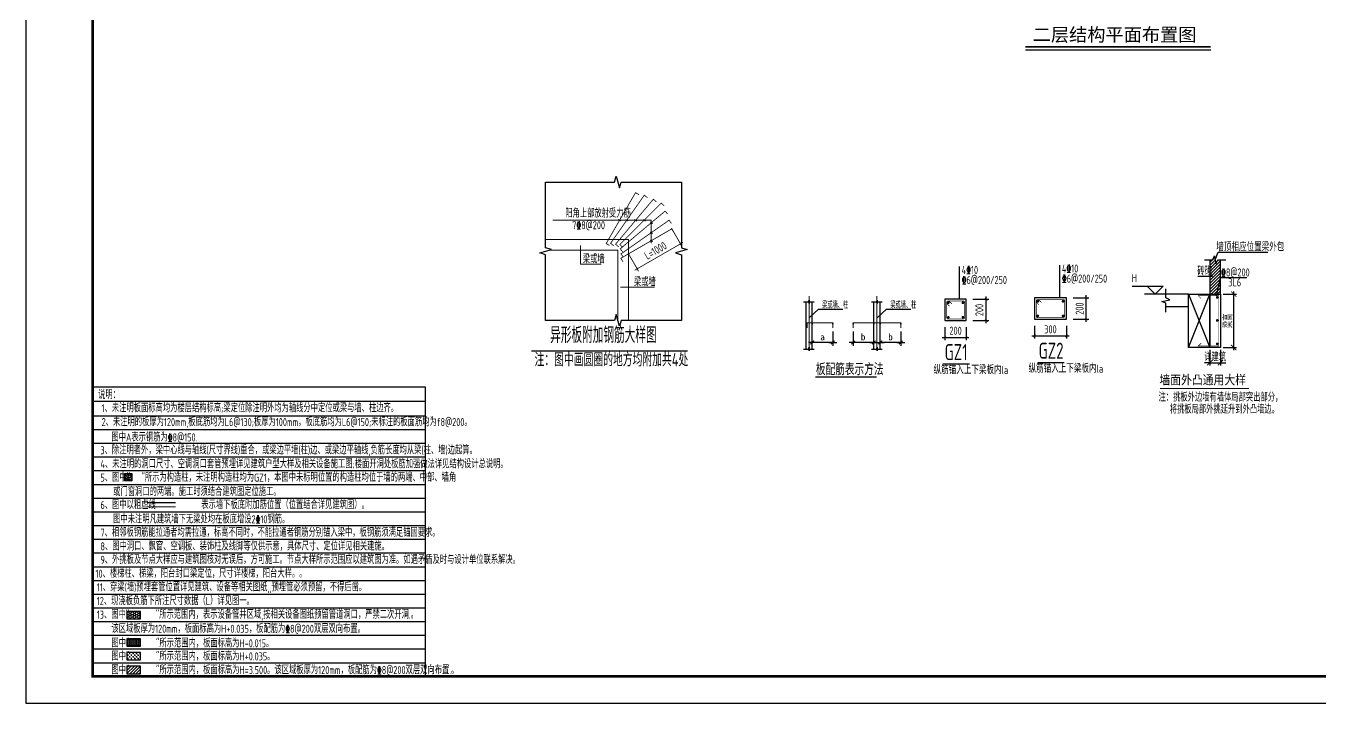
# Model space of a CAD drawing. Extents: x 826826 to 1642106, y -156213 to 399140.
# Drawn here: x 1269219 to 1317736, y 226901 to 252285 of the extents above; entities that cross this region are included whole.
import ezdxf
from ezdxf.enums import TextEntityAlignment as Align

# ---------------------------------------------------------------- set-up
doc = ezdxf.new("R2010")
doc.units = 0
doc.header["$LTSCALE"] = 1000
doc.linetypes.add('DASH', pattern=[0.35, 0.25, -0.1])
doc.linetypes.add('DOTE', pattern=[2.4200000000000004, 2, -0.2, 0.02, -0.2])
doc.layers.get('0').update_dxf_attribs({"linetype": 'CONTINUOUS'})
doc.layers.get('DEFPOINTS').update_dxf_attribs({"linetype": 'CONTINUOUS'})
for name, color, linetype, lineweight in [('+公共字体', 7, 'CONTINUOUS', 20), ('+图名', 243, 'CONTINUOUS', 20), ('+混凝土墙', 3, 'CONTINUOUS', 20), ('DOTE', 251, 'DOTE', 9), ('Z-详图标注', 3, 'CONTINUOUS', 18), ('查找字符', 1, 'CONTINUOUS', 18)]:
    doc.layers.add(name, color=color, linetype=linetype, lineweight=lineweight)
for name, color, linetype in [('-TK', 7, 'CONTINUOUS'), ('DIM', 2, 'CONTINUOUS'), ('FLOOR_UP_REIN', 13, 'CONTINUOUS'), ('GJ', 5, 'CONTINUOUS'), ('LINK', 6, 'CONTINUOUS'), ('OUTLINE', 2, 'CONTINUOUS'), ('REIN', 6, 'CONTINUOUS'), ('S-B板填充', 251, 'CONTINUOUS'), ('S-DETLCW-LINE1-pdx', 7, 'CONTINUOUS'), ('S-DETLCW-TEXT', 7, 'CONTINUOUS'), ('S-DETLS-HATCH', 251, 'CONTINUOUS'), ('S-DETLS-TEXT', 7, 'CONTINUOUS'), ('S-X详图实线', 4, 'CONTINUOUS'), ('S-X详图标注', 3, 'CONTINUOUS'), ('S-X详图钢筋', 6, 'CONTINUOUS'), ('S-大样-砼线', 7, 'CONTINUOUS'), ('S-引出线', 40, 'CONTINUOUS'), ('S-文字', 7, 'CONTINUOUS'), ('S-板正筋', 2, 'CONTINUOUS'), ('S-构造柱', 212, 'CONTINUOUS'), ('S-表格线', 54, 'CONTINUOUS'), ('S-降板填充', 75, 'CONTINUOUS'), ('TEXT', 2, 'CONTINUOUS'), ('THIN', 7, 'CONTINUOUS'), ('大样线', 40, 'CONTINUOUS'), ('悬梁', 4, 'CONTINUOUS'), ('空调洞口标注', 130, 'CONTINUOUS'), ('说明文字', 7, 'CONTINUOUS')]:
    doc.layers.add(name, color=color, linetype=linetype)
doc.styles.add('-宋体', font='', dxfattribs={"width": 0.7, "height": 300, "bigfont": '宋体.TTF'})
doc.styles.add('10', font='', dxfattribs={"width": 0.7, "height": 300})
doc.styles.add('BW_Rein', font='Tssdeng.shx', dxfattribs={"width": 0.7, "bigfont": 'hztxt.shx'})
doc.styles.add('hzst', font='', dxfattribs={"width": 0.7})
doc.styles.add('TSSD_DIMENSION', font='Tssdeng.shx', dxfattribs={"width": 0.7, "bigfont": 'tssdchn.shx'})
doc.styles.add('TSSD_Label', font='Tssdeng.shx', dxfattribs={"width": 0.7, "bigfont": 'hztxt.shx'})
doc.styles.add('TSSD_Norm', font='Tssdeng.shx', dxfattribs={"bigfont": 'tssdchn.shx'})
doc.styles.add('TSSD_REIN', font='tssdeng.shx', dxfattribs={"width": 0.7, "height": 300, "bigfont": 'tssdchn.shx'})
doc.styles.get('-宋体').set_extended_font_data('SimSun')
doc.styles.get('10').set_extended_font_data('SimSun')
doc.styles.get('hzst').set_extended_font_data('SimSun')
doc.dimstyles.new('25-100', dxfattribs={"dimscale": 100, "dimtxt": 3, "dimasz": 2, "dimexe": 1, "dimexo": 1, "dimgap": 0.5, "dimtad": 1, "dimdec": 0, "dimlfac": 0.25, "dimdsep": 46, "dimtxsty": 'TSSD_REIN', "dimblk1": 'ARCHTICK', "dimblk2": 'ARCHTICK', "dimsah": 1, "dimcen": 2.5, "dimdle": 1, "dimclrd": 256, "dimclre": 256, "dimclrt": 7, "dimadec": 0, "dimazin": 0, "dimtfac": 1, "dimtdec": 0, "dimtix": 1, "dimtmove": 2, "dimatfit": 3, "dimldrblk": 'ARCHTICK', "dimfxl": 0, "dimtolj": 1, "dimtzin": 0, "dimlwd": -1, "dimlwe": -1, "dimarcsym": 0})
doc.dimstyles.new('TSSD_100_100$0', dxfattribs={"dimtxt": 300, "dimasz": 80, "dimexe": 100, "dimexo": 250, "dimgap": 100, "dimtad": 1, "dimdec": 0, "dimzin": 0, "dimdsep": 46, "dimtxsty": 'TSSD_DIMENSION', "dimblk": 'ARCHTICK', "dimcen": 0, "dimdle": 100, "dimclrd": 3, "dimclre": 3, "dimclrt": 7, "dimadec": 0, "dimazin": 0, "dimtfac": 1, "dimtdec": 0, "dimtix": 1, "dimtmove": 2, "dimatfit": 3, "dimldrblk": 'ARCHTICK', "dimfxl": 0, "dimtolj": 1, "dimtzin": 0, "dimarcsym": 0})
doc.dimstyles.new('TSSD_25_100', dxfattribs={"dimtxt": 300, "dimasz": 100, "dimexe": 100, "dimexo": 250, "dimgap": 100, "dimtad": 1, "dimdec": 0, "dimlfac": 0.25, "dimzin": 0, "dimdsep": 46, "dimtxsty": 'TSSD_DIMENSION', "dimblk": 'ARCHTICK', "dimcen": 0, "dimdle": 100, "dimclrt": 7, "dimadec": 0, "dimazin": 0, "dimtfac": 1, "dimtdec": 0, "dimtix": 1, "dimtmove": 2, "dimatfit": 3, "dimldrblk": 'ARCHTICK', "dimfxl": 0, "dimtolj": 1, "dimtzin": 0, "dimarcsym": 0})

# ---------------------------------------------------------------- blocks, each defined once
blk = doc.blocks.new('A1')
blk.add_lwpolyline([(0, 59400), (0, 0), (84100, 0), (84100, 59400)], close=True)
at = {"const_width": 100}
blk.add_lwpolyline([(2500, 58400), (2500, 1000), (83100, 1000), (83100, 58400)], close=True, dxfattribs=at)
blk = doc.blocks.new('_DIMX')
blk.add_line((-150, 0), (150, 0))
at = {"const_width": 50}
blk.add_lwpolyline([(-70, -70), (70, 70)], dxfattribs=at)
blk = doc.blocks.new('A$C1DDD5A89')
at = {"color": 6, "const_width": 50}
blk.add_lwpolyline([(439.3106294269674, 25.00026560848346), (2741.437051610555, 25.00026560848346)], dxfattribs=at)
at = {"layer": 'DOTE', "color": 8, "linetype": 'DOTE'}
for p, q in [((201.9435683521442, 3053.947634571639), (201.9435683521442, 887.6714340424514)), ((2750.40539215086, 3053.947634572571), (2750.40539215086, 887.6714340433828))]:
    blk.add_line(p, q, dxfattribs=at)
at = {"layer": 'GJ'}
blk.add_point((1857.78039215086, 2021.718689985049), dxfattribs=at)
at = {"layer": 'REIN', "color": 1, "const_width": 39.99999999999994}
for points in [[(128.7058870303445, 1859.616753166949), (128.7058870303445, 2058.64094112668), (1094.568568352144, 2058.640941127611), (1094.568568352144, 1859.616753166949)], [(1857.78039215086, 1859.616753166949), (1857.78039215086, 2058.640941127611), (3643.03039215086, 2058.640941127611), (3643.03039215086, 1859.616753166949)]]:
    blk.add_lwpolyline(points, dxfattribs=at)
at = {"layer": '大样线'}
for p, q in [((-0.0004539606161415577, 2837.203309983423), (187.5413974779658, 2837.203309982491)), ((81.31856835214421, 2837.203309983423), (81.31856835214421, 1065.554016475973)), ((187.5413974779658, 2837.203309982491), (202.4186649206094, 2909.252150009794)), ((201.9435683521442, 2246.744174466876), (555.6342118899338, 2570.874270345492)), ((202.4186649206094, 2909.252150009794), (202.4186649206094, 2777.734439792519)), ((202.4186649206094, 2777.734439792519), (217.2959102797322, 2837.203309983423)), ((217.2959102797322, 2837.203309983423), (394.8189791697077, 2837.203309983423)), ((555.6342118899338, 2570.874270345492), (1467.276647481602, 2570.874270344561)), ((2548.4613698381, 2837.203309983423), (2736.003221276682, 2837.203309983423)), ((2736.003221276682, 2837.203309983423), (2750.880488719326, 2909.252150010725)), ((2750.880488719326, 2909.252150010725), (2750.880488719326, 2777.734439792519)), ((2750.880488719326, 2777.734439792519), (2765.757734085899, 2837.203309983423)), ((2757.890415921342, 2246.744174466876), (3111.581059459131, 2570.874270345492)), ((2765.757734085899, 2837.203309983423), (2943.280802968424, 2837.203309983423)), ((3111.581059459131, 2570.874270345492), (4023.223495050799, 2570.874270344561)), ((-0.0004539606161415577, 1065.554016475973), (187.5413974779658, 1065.554016476905)), ((187.5413974779658, 1065.554016476905), (202.4186649206094, 1137.602856504207)), ((202.4186649206094, 1137.602856504207), (202.4186649206094, 1006.085146286001)), ((202.4186649206094, 1006.085146286001), (217.2959102797322, 1065.554016476905)), ((217.2959102797322, 1065.554016476905), (394.8189791697077, 1065.554016475973)), ((2548.4613698381, 1065.554016476905), (2736.003221276682, 1065.554016476905)), ((2736.003221276682, 1065.554016476905), (2750.880488719326, 1137.602856504207)), ((2750.880488719326, 1137.602856504207), (2750.880488719326, 1006.085146286001)), ((2750.880488719326, 1006.085146286001), (2765.757734082174, 1065.554016476905)), ((2765.757734082174, 1065.554016476905), (2943.280802968424, 1065.554016475973))]:
    blk.add_line(p, q, dxfattribs=at)
at = {"layer": '大样线', "linetype": 'ByBlock'}
for p, q in [((322.5685683521442, 1065.554016475973), (322.5685683521442, 2837.203309983423)), ((2629.78039215086, 1065.554016475973), (2629.78039215086, 2837.203309983423)), ((2871.03039215086, 1065.554016476905), (2871.03039215086, 2837.203309983423))]:
    blk.add_line(p, q, dxfattribs=at)
at = {"layer": '大样线', "color": 0, "linetype": 'ByBlock'}
for p in [(322.5685683521442, 2021.718689985049), (1094.568568352144, 2021.718689984118), (2629.78039215086, 2021.718689984118), (2871.03039215086, 2021.718689984118), (3643.03039215086, 2021.718689984118), (201.9435683521442, 1319.349130399933)]:
    blk.add_point(p, dxfattribs=at)
at = {"layer": '空调洞口标注'}
for p, q in [((1094.568568352144, 1732.218689984118), (1094.568568352144, 1190.430492757296)), ((1857.78039215086, 1732.218689985049), (1857.78039215086, 1190.430492758227)), ((3643.03039215086, 1732.218689984118), (3643.03039215086, 1190.430492758227)), ((1093.603568348568, 1319.349130400864), (202.9085683482699, 1319.349130399933)), ((2628.815392151009, 1319.349130401795), (1858.745392150711, 1319.349130400864)), ((3642.065392151009, 1319.349130401795), (2871.995392150711, 1319.349130401795))]:
    blk.add_line(p, q, dxfattribs=at)
blk.add_point((1857.78039215086, 1319.349130400864), dxfattribs=at)
at = {"layer": '空调洞口标注', "color": 0, "linetype": 'ByBlock'}
blk.add_point((2871.03039215086, 1319.349130400864), dxfattribs=at)
at = {"layer": '空调洞口标注', "xscale": 0.9649999998509884, "yscale": 0.9649999998509884, "zscale": 0.965, "rotation": 180}
for p in [(322.5685683521442, 1319.349130400864), (1857.78039215086, 1319.349130401795)]:
    blk.add_blockref('_DIMX', p, dxfattribs=at)
at = {"layer": '空调洞口标注', "xscale": 0.9649999998509884, "yscale": 0.9649999998509884, "zscale": 0.965}
for p in [(1094.568568352144, 1319.349130401795), (2629.78039215086, 1319.349130402727), (2871.995392150711, 1319.349130401795), (3643.03039215086, 1319.349130401795)]:
    blk.add_blockref('_DIMX', p, dxfattribs=at)
at = {"layer": '空调洞口标注', "style": '10'}
for s, p in [('a', (708.5685683521442, 1523.344845449028)), ('b', (2231.02206763206, 1523.344845449028)), ('b', (3257.03039215086, 1523.344845449028))]:
    blk.add_text(s, height=250, dxfattribs=at).set_placement(p, align=Align.MIDDLE_CENTER)
at = {"layer": '说明文字'}
for s, height, style, width, p in [('梁或墙、柱', 250, 'TSSD_REIN', 0.6, (693.4121164488606, 2595.923597676156)), ('梁或墙、柱', 250, 'TSSD_REIN', 0.6, (3249.358964021783, 2595.923597676156)), ('板配筋表示方法', 450, 'TSSD_DIMENSION', 0.7, (459.2790272175334, 91.20163224166026))]:
    blk.add_text(s, height=height, dxfattribs=dict(at, style=style, width=width)).set_placement(p)
blk = doc.blocks.new('_ArchTick')
at = {"color": 0, "linetype": 'ByBlock', "const_width": 0.15}
blk.add_lwpolyline([(-0.5, -0.5), (0.5, 0.5)], dxfattribs=at)
blk = doc.blocks.new('*D31')
at = {"layer": 'DEFPOINTS', "color": 0}
for p in [(30393.81604280462, 226071.0896210528), (30793.81604280462, 226071.0896210528), (30793.81604280462, 225491.9348602861)]:
    blk.add_point(p, dxfattribs=at)
at = {"layer": 'S-X详图标注'}
for p, q in [((30393.81604280462, 225971.0896210528), (30393.81604280462, 225391.9348602861)), ((30793.81604280462, 225971.0896210528), (30793.81604280462, 225391.9348602861)), ((30393.81604280462, 225491.9348602861), (30193.81604280462, 225491.9348602861)), ((30393.81604280462, 225491.9348602861), (30793.81604280462, 225491.9348602861)), ((30793.81604280462, 225491.9348602861), (30993.81604280462, 225491.9348602861))]:
    blk.add_line(p, q, dxfattribs=at)
at = {"layer": 'S-X详图标注', "xscale": 200, "yscale": 200, "zscale": 200}
blk.add_blockref('_ArchTick', (30393.81604280462, 225491.9348602861), dxfattribs=at)
at = {"layer": 'S-X详图标注', "xscale": 200, "yscale": 200, "zscale": 200, "rotation": 180}
blk.add_blockref('_ArchTick', (30793.81604280462, 225491.9348602861), dxfattribs=at)
at = {"layer": 'S-X详图标注', "color": 7, "insert": (30593.81604280462, 225691.9348602861), "char_height": 300, "attachment_point": 5, "style": 'TSSD_REIN'}
blk.add_mtext('\\A1;详建筑', dxfattribs=at)
blk = doc.blocks.new('*D32')
at = {"layer": 'DEFPOINTS', "color": 0}
for p in [(30793.81604280462, 228059.9035131165), (31290.52483389573, 228059.9035131165), (30793.81604280462, 226059.9035131165)]:
    blk.add_point(p, dxfattribs=at)
at = {"layer": 'S-X详图标注'}
for p, q in [((30893.81604280462, 228059.9035131165), (31390.52483389573, 228059.9035131165)), ((31290.52483389573, 225959.9035131165), (31290.52483389573, 228159.9035131165)), ((30893.81604280462, 226059.9035131165), (31390.52483389573, 226059.9035131165))]:
    blk.add_line(p, q, dxfattribs=at)
at = {"layer": 'S-X详图标注', "xscale": 200, "yscale": 200, "zscale": 200}
for p, rotation in [((31290.52483389573, 228059.9035131165), 90), ((31290.52483389573, 226059.9035131165), 270)]:
    blk.add_blockref('_ArchTick', p, dxfattribs=dict(at, rotation=rotation))
at = {"layer": 'S-X详图标注', "color": 7, "insert": (31090.5248338957, 227059.9035131165), "char_height": 300, "attachment_point": 5, "rotation": 90, "style": 'TSSD_REIN'}
blk.add_mtext('\\A1;梁高', dxfattribs=at)
blk = doc.blocks.new('*D2656')
at = {"layer": 'DEFPOINTS', "color": 0}
for p in [(1304470.661637839, 242036.7838636043), (1305213.252197728, 242036.7838636043), (1304470.661637839, 241236.7838636043)]:
    blk.add_point(p, dxfattribs=at)
at = {"layer": 'DIM', "color": 0, "lineweight": -2}
for p, q in [((1305213.252197728, 241136.7838636043), (1305213.252197728, 242136.7838636043)), ((1304720.661637839, 242036.7838636043), (1305313.252197728, 242036.7838636043)), ((1304720.661637839, 241236.7838636043), (1305313.252197728, 241236.7838636043))]:
    blk.add_line(p, q, dxfattribs=at)
at = {"layer": 'DIM', "color": 0, "lineweight": -2, "xscale": 100, "yscale": 100, "zscale": 100}
for p, rotation in [((1305213.252197728, 242036.7838636043), 90), ((1305213.252197728, 241236.7838636043), 270)]:
    blk.add_blockref('_ArchTick', p, dxfattribs=dict(at, rotation=rotation))
at = {"layer": 'DIM', "color": 7, "insert": (1304963.252197728, 241636.7838636045), "char_height": 300, "attachment_point": 5, "rotation": 90, "style": 'TSSD_DIMENSION'}
blk.add_mtext('\\A1;200', dxfattribs=at)
blk = doc.blocks.new('*D2657')
at = {"layer": 'DEFPOINTS', "color": 0}
for p in [(1303670.661637839, 241236.7838636043), (1304470.661637839, 241236.7838636043), (1304470.661637839, 240610.0135922262)]:
    blk.add_point(p, dxfattribs=at)
at = {"layer": 'DIM', "color": 0, "lineweight": -2}
for p, q in [((1303670.661637839, 240986.7838636043), (1303670.661637839, 240510.0135922262)), ((1304470.661637839, 240986.7838636043), (1304470.661637839, 240510.0135922262)), ((1303570.661637839, 240610.0135922262), (1304570.661637839, 240610.0135922262))]:
    blk.add_line(p, q, dxfattribs=at)
at = {"layer": 'DIM', "color": 0, "lineweight": -2, "xscale": 100, "yscale": 100, "zscale": 100, "rotation": 180}
blk.add_blockref('_ArchTick', (1303670.661637839, 240610.0135922262), dxfattribs=at)
at = {"layer": 'DIM', "color": 0, "lineweight": -2, "xscale": 100, "yscale": 100, "zscale": 100}
blk.add_blockref('_ArchTick', (1304470.661637839, 240610.0135922262), dxfattribs=at)
at = {"layer": 'DIM', "color": 7, "insert": (1304070.661637839, 240860.0135922262), "char_height": 300, "attachment_point": 5, "style": 'TSSD_DIMENSION'}
blk.add_mtext('\\A1;200', dxfattribs=at)
blk = doc.blocks.new('*D2472')
at = {"layer": 'DEFPOINTS', "color": 0}
for p in [(5060.403949649073, 9463.513471992686), (3443.807096158154, 8530.170843460597), (5522.279960358515, 8663.520754644996)]:
    blk.add_point(p, dxfattribs=at)
at = {"layer": 'DIM', "color": 3, "lineweight": -2}
for p, q in [((5185.403949648873, 9247.007121046461), (5572.279960358435, 8576.918214266505)), ((3568.807096157953, 8313.664492514372), (3955.683106867516, 7643.575585734417)), ((3819.080566489106, 7680.178126112987), (5608.882500737005, 8713.520754644916))]:
    blk.add_line(p, q, dxfattribs=at)
at = {"layer": 'DIM', "color": 3, "lineweight": -2, "xscale": 80, "yscale": 80, "zscale": 80}
for p, rotation in [((5522.279960358515, 8663.520754644996), 29.99999999994698), ((3905.683106867596, 7730.178126112907), 209.999999999947)]:
    blk.add_blockref('_ArchTick', p, dxfattribs=dict(at, rotation=rotation))
at = {"layer": 'DIM', "color": 7, "insert": (4588.981533613257, 8413.355791325177), "char_height": 300, "attachment_point": 5, "rotation": 29.999999999946972, "style": 'TSSD_DIMENSION'}
blk.add_mtext('\\A1;L=1000', dxfattribs=at)
blk = doc.blocks.new('*D2662')
at = {"layer": 'DEFPOINTS', "color": 0}
for p in [(1308227.319785672, 242088.6360177388), (1308969.91034556, 242088.6360177388), (1308227.319785672, 241288.6360177388)]:
    blk.add_point(p, dxfattribs=at)
at = {"layer": 'DIM', "color": 0, "lineweight": -2}
for p, q in [((1308969.91034556, 241188.6360177388), (1308969.91034556, 242188.6360177388)), ((1308477.319785672, 242088.6360177388), (1309069.91034556, 242088.6360177388)), ((1308477.319785672, 241288.6360177388), (1309069.91034556, 241288.6360177388))]:
    blk.add_line(p, q, dxfattribs=at)
at = {"layer": 'DIM', "color": 0, "lineweight": -2, "xscale": 100, "yscale": 100, "zscale": 100}
for p, rotation in [((1308969.91034556, 242088.6360177388), 90), ((1308969.91034556, 241288.6360177388), 270)]:
    blk.add_blockref('_ArchTick', p, dxfattribs=dict(at, rotation=rotation))
at = {"layer": 'DIM', "color": 7, "insert": (1308719.91034556, 241688.636017739), "char_height": 300, "attachment_point": 5, "rotation": 90, "style": 'TSSD_DIMENSION'}
blk.add_mtext('\\A1;200', dxfattribs=at)
blk = doc.blocks.new('*D2663')
at = {"layer": 'DEFPOINTS', "color": 0}
for p in [(1307027.319785672, 241288.6360177388), (1308227.319785672, 241288.6360177388), (1308227.319785672, 240661.8657463607)]:
    blk.add_point(p, dxfattribs=at)
at = {"layer": 'DIM', "color": 0, "lineweight": -2}
for p, q in [((1306927.319785672, 240661.8657463607), (1308327.319785672, 240661.8657463607)), ((1307027.319785672, 241038.6360177388), (1307027.319785672, 240561.8657463607)), ((1308227.319785672, 241038.6360177388), (1308227.319785672, 240561.8657463607))]:
    blk.add_line(p, q, dxfattribs=at)
at = {"layer": 'DIM', "color": 0, "lineweight": -2, "xscale": 100, "yscale": 100, "zscale": 100, "rotation": 180}
blk.add_blockref('_ArchTick', (1307027.319785672, 240661.8657463607), dxfattribs=at)
at = {"layer": 'DIM', "color": 0, "lineweight": -2, "xscale": 100, "yscale": 100, "zscale": 100}
blk.add_blockref('_ArchTick', (1308227.319785672, 240661.8657463607), dxfattribs=at)
at = {"layer": 'DIM', "color": 7, "insert": (1307627.319785672, 240911.8657463607), "char_height": 300, "attachment_point": 5, "style": 'TSSD_DIMENSION'}
blk.add_mtext('\\A1;300', dxfattribs=at)
blk = doc.blocks.new('20210306.16465652')
at = {"layer": 'S-DETLS-HATCH'}
h = blk.add_hatch(dxfattribs=at)
h.set_pattern_fill('ANSI31', color=256, scale=25)
h.set_pattern_definition([(45, (-250051.6623584927, 573697.0168775191), (-56.1266007566822, 56.12660075668221), [])])
h.paths.add_polyline_path([(3315.361417275853, 5761.865794602898), (3215.361417275853, 5761.865794602898), (3145.361417275853, 5611.865794602898), (3085.361417275853, 5911.865794602898), (3015.361417275853, 5761.865794602898), (2915.361417275853, 5761.865794602898), (2915.361417275853, 4472.381683442858), (3315.361417275853, 4472.381683442858)])
at = {"layer": 'S-DETLCW-LINE1-pdx'}
for points in [[(2715.361417275853, 5761.865794602898), (3015.361417275853, 5761.865794602898), (3085.361417275853, 5911.865794602898), (3145.361417275853, 5611.865794602898), (3215.361417275853, 5761.865794602898), (3515.361417275853, 5761.865794602898)], [(1268.185050424188, 3792.381683442858), (1268.185050424188, 4132.381683442858), (1118.185050424188, 4202.381683442858), (1418.185050424188, 4262.381683442858), (1268.185050424188, 4332.381683442858), (1268.185050424188, 4672.381683442858)]]:
    blk.add_lwpolyline(points, dxfattribs=at)
at = {"layer": 'S-DETLCW-TEXT', "const_width": 30}
blk.add_lwpolyline([(4388.798917275853, 937.5730264838785), (1041.923917275853, 937.5730264838785)], dxfattribs=at)
at = {"layer": 'S-DETLS-TEXT'}
blk.add_line((3009.846501420252, 5139.664869055268), (2467.580762979575, 5139.664869055268), dxfattribs=at)
for points in [[(3115.361417275853, 5761.865794602898), (3233.025716091739, 6051.760879386449), (5095.236701518996, 6051.760879386449)], [(3165.196017653449, 4412.381683442858), (3315.361417275853, 5101.492355038994), (4302.712159500457, 5101.492355038994)]]:
    blk.add_lwpolyline(points, dxfattribs=at)
at = {"layer": 'S-X详图实线'}
for p, q in [((2115.361417275853, 4472.381683442858), (1268.185050424188, 4472.381683442858)), ((2115.361417275853, 4472.381683442858), (2915.361417275853, 2472.381683442858)), ((2115.361417275853, 2472.381683442858), (2915.361417275853, 4472.381683442858)), ((2115.361417275853, 3992.381683442858), (1268.185050424188, 3992.381683442858))]:
    blk.add_line(p, q, dxfattribs=at)
blk.add_lwpolyline([(2915.361417275853, 5761.865794602898), (2915.361417275853, 4472.381683442858), (3315.361417275853, 4472.381683442858), (3315.361417275853, 5761.865794602898)], dxfattribs=at)
for points in [[(2115.361417275853, 4472.381683442858), (2915.361417275853, 4472.381683442858), (2915.361417275853, 2472.381683442858), (2115.361417275853, 2472.381683442858)], [(2915.361417275853, 4472.381683442858), (3315.361417275853, 4472.381683442858), (3315.361417275853, 2472.381683442858), (2915.361417275853, 2472.381683442858)]]:
    blk.add_lwpolyline(points, close=True, dxfattribs=at)
at = {"layer": 'S-X详图标注'}
blk.add_line((1268.185050424188, 4472.381683442858), (468.4391336925328, 4472.381683442858), dxfattribs=at)
blk.add_lwpolyline([(0, 4772.381683442858), (1168.312092058361, 4772.381683442858), (868.3120920583606, 4472.381683442858), (568.3120920583606, 4772.381683442858)], dxfattribs=at)
at = {"layer": 'S-X详图钢筋', "const_width": 20}
blk.add_lwpolyline([(2592.440861159936, 4306.315666264854), (2486.374843982048, 4412.381683442858), (3255.361417275853, 4412.381683442858), (3255.361417275853, 2532.381683442858), (2486.374843982048, 2532.381683442858), (2592.440861159936, 2638.447700620862)], dxfattribs=at)
at = {"layer": 'S-X详图钢筋', "const_width": 50}
for points in [[(3168.069060930982, 4350.345600988832, 1), (3218.069060930982, 4350.345600988832, 1)], [(3168.069060930982, 3488.858172438224, 1), (3218.069060930982, 3488.858172438224, 1)], [(3168.069060930982, 2609.801274156314, 1), (3218.069060930982, 2609.801274156314, 1)]]:
    blk.add_lwpolyline(points, format="xyb", close=True, dxfattribs=at)
at = {"layer": 'S-DETLCW-TEXT', "style": 'hzst', "width": 0.85}
blk.add_text('墙面外凸通用大样', height=350, dxfattribs=at).set_placement((1025.396139498102, 1088.128582039382))
at = {"layer": 'S-DETLS-TEXT', "width": 0.7}
for s, style, p in [('墙顶相应位置梁外包', 'BW_Rein', (3158.858398844721, 6088.390376562718)), ('砖砌', 'BW_Rein', (2442.29440086009, 5176.294366231537)), ('%%1328@200', 'BW_Rein', (3336.941643649247, 5138.121852215263)), ('3L6', 'BW_Rein', (3608.562085404526, 4766.012873273226)), ('注：挑板外边墙有墙体局部突出部分，', 'TSSD_REIN', (991.4548459248617, 450)), ('将挑板局部外挑延升到外凸墙边。', 'TSSD_REIN', (1414.124604492448, 0))]:
    blk.add_text(s, height=300, dxfattribs=dict(at, style=style)).set_placement(p)
at = {"layer": 'S-DETLS-TEXT', "style": 'TSSD_REIN', "width": 0.75}
blk.add_text('H', height=300, dxfattribs=at).set_placement((181.2579225548543, 4832.485759843723), align=Align.BOTTOM_RIGHT)
at = {"layer": 'S-X详图标注'}
for p1, p2, distance, text, picture, middle in [((3315.361417275853, 2472.381683442858), (3315.361417275853, 4472.381683442858), -496.70879109110683, '梁高', '*D32', (3612.070208366924, 3472.381683442858)), ((2915.361417275853, 2483.567791379173), (3315.361417275853, 2483.567791379173), -579.1547607667737, '详建筑', '*D31', (3115.361417275853, 2104.413030612399))]:
    dim = blk.add_aligned_dim(p1=p1, p2=p2, distance=distance, text=text, dimstyle='25-100', dxfattribs=at)
    dim.commit()
    dim.dimension.update_dxf_attribs({"geometry": picture, "text_midpoint": middle, "insert": (-27478.45462552877, -223587.5218296737)})
blk = doc.blocks.new('A$C3D802B83')
at = {"layer": '+公共字体', "linetype": 'Continuous'}
for p, q in [((744.0359850758687, 9550.92217657622), (4432.119306114502, 9550.92217657622)), ((4432.119306114502, 8687.89337686263), (4432.119306114502, 9550.92217657622)), ((1781.185536304489, 8604.345532183885), (1781.185536304489, 7908.132140651345)), ((1781.185536304489, 7900.105121280067), (2555.949795054272, 7900.105121280067)), ((3278.843160503544, 7035.638076428324), (4551.409901541658, 7035.638076428324))]:
    blk.add_line(p, q, dxfattribs=at)
at = {"layer": '+图名', "linetype": 'Continuous', "const_width": 50}
blk.add_lwpolyline([(-62.99555154610425, 4643.870379431173), (5800.435103506781, 4643.870379431173)], dxfattribs=at)
at = {"layer": '+混凝土墙', "linetype": 'Continuous'}
for p, q in [((468.1677295388654, 8822.396800127812), (3581.39271465037, 8822.396800127812)), ((3581.39271465037, 8822.396800127812), (3581.39271465037, 5796.404901105911)), ((597.3410708690062, 8422.396800127812), (3181.39271465037, 8422.396800127812)), ((3181.39271465037, 8422.396800127812), (3181.39271465037, 5796.404901105911))]:
    blk.add_line(p, q, dxfattribs=at)
at = {"layer": 'FLOOR_UP_REIN', "const_width": 30}
for points in [[(3970.161509540863, 10507.94005953893), (3840.257698974572, 10582.94005953893), (2739.810210348107, 8676.909098174423), (2869.714020916261, 8601.909098174423)], [(4289.063912571408, 10397.80909758247), (4166.191105929203, 10483.84556303546), (2903.8096080916, 8680.97794315219), (3026.682414735667, 8594.941477699205)], [(4622.69586050231, 10240.38126611896), (4507.789194033481, 10336.79940757249), (3093.081172433682, 8650.816040357575), (3207.987838902511, 8554.39789890498)], [(4914.23282281775, 10087.05127985869), (4808.166805637069, 10193.11729703657), (3251.899042542093, 8636.849533940665), (3357.965059720911, 8530.783516762778)], [(5048.267057628371, 9777.833018964157), (4951.848916173913, 9892.739685432985), (3265.865548958071, 8478.031663833186), (3362.283690412529, 8363.124997365288)], [(5272.989568141289, 9095.304379805923), (5197.989568141289, 9225.208190373145), (3291.958606776781, 8124.760701745749), (3366.958606776781, 7994.856891178526)], [(5184.931537088938, 9428.268790683709), (5098.895071637817, 9551.141597326845), (3296.027451754548, 8288.760099491104), (3382.063917205669, 8165.887292847037)]]:
    blk.add_lwpolyline(points, dxfattribs=at)
at = {"layer": 'THIN'}
blk.add_lwpolyline([(5562.206976464018, 5796.404901105911), (3306.738675978966, 5796.404901105911), (3236.738675978966, 5576.404901105911), (3116.738675978966, 6016.404901105911), (3046.738675978966, 5796.404901105911), (468.1677295388654, 5796.404901105911), (468.1677295388654, 8257.16770703718), (248.1677295388654, 8327.16770703718), (688.1677295388654, 8447.16770703718), (468.1677295388654, 8517.16770703718), (468.1677295388654, 10977.93051297031), (3046.738675978966, 10977.93051297031), (3116.738675978966, 11197.93051297031), (3236.738675978966, 10757.93051297031), (3306.738675978966, 10977.93051297031), (5562.206976464018, 10977.93051297031), (5562.206976464018, 8517.16770703718), (5782.206976464018, 8447.16770703718), (5342.206976464018, 8327.16770703718), (5562.206976464018, 8257.16770703718)], close=True, dxfattribs=at)
at = {"layer": '查找字符', "const_width": 35}
for points in [[(3195.35949022416, 9582.124025201425), (3293.484302652068, 9519.720327951014)], [(3461.189677056856, 9577.363522060215), (3559.314489481039, 9514.959824809805)], [(3788.230161343701, 9577.363522060215), (3886.354973769747, 9514.959824809805)], [(4121.946713929065, 9577.363522060215), (4220.071526353247, 9514.959824809805)], [(4388.09433486592, 9483.076106804423), (4486.219147291966, 9420.672409554012)], [(4388.09433486592, 9110.70152549725), (4486.219147291966, 9048.29782824684)], [(4388.09433486592, 8809.474133913405), (4486.219147291966, 8747.070436662994)]]:
    blk.add_lwpolyline(points, dxfattribs=at)
at = {"layer": '+公共字体', "linetype": 'Continuous', "style": 'TSSD_REIN', "width": 0.7}
for s, p in [('阳角上部放射受力筋', (1206.671064444818, 9652.488214376383)), ('7%%1328@200', (1467.277137891389, 9212.680373986368)), ('梁或墙', (1863.022187100723, 7938.432642869651)), ('梁或墙', (3783.906633776613, 7076.527732582763))]:
    blk.add_text(s, height=300, dxfattribs=at).set_placement(p)
blk.add_text('注：图中画圆圈的地方均附加共4处', height=500, dxfattribs=at).set_placement((55.52628219034523, 3920.326473167166), align=Align.BOTTOM_LEFT)
at = {"layer": '+图名', "linetype": 'Continuous', "style": 'TSSD_REIN', "width": 0.7}
blk.add_text('异形板附加钢筋大样图', height=600, dxfattribs=at).set_placement((640.5094124553725, 4766.947302509099), align=Align.BOTTOM_LEFT)
at = {"layer": 'DIM'}
dim = blk.add_aligned_dim(p1=(3443.807096158154, 8530.170843460597), p2=(5060.403949649073, 9463.513471992686), distance=-923.7520214203645, text='L=1000', dimstyle='TSSD_100_100$0', dxfattribs=at)
dim.commit()
dim.dimension.update_dxf_attribs({"geometry": '*D2472', "text_midpoint": (4588.981533613257, 8413.355791325177)})

msp = doc.modelspace()

# ---------------------------------------------------------------- hatches: boundary and pattern name
at = {"layer": 'S-B板填充'}
h = msp.add_hatch(dxfattribs=at)
h.set_pattern_fill('ANGLE', color=252, scale=10, style=0)
h.set_pattern_definition([(0, (1358317.570349913, 33440.85348545644), (0, 69.85000000000001), [50.8, -19.05]), (90, (1358317.570349913, 33440.85348545644), (-69.85000000000001, 4.277078946022132e-15), [50.8, -19.05])])
h.paths.add_polyline_path([(1273006.727826621, 229032.5035342565), (1273517.831826596, 229032.5035342565), (1273517.831826596, 229311.2875342425), (1273006.727826621, 229311.2875342425)])
h = msp.add_hatch(dxfattribs=at)
h.set_pattern_fill('CROSS', color=252, scale=10, style=0)
h.set_pattern_definition([(0, (1358317.570349913, 33440.85348545644), (63.5, 63.5), [31.75, -95.25]), (90, (1358333.445349913, 33424.97848545644), (-63.5, 63.5), [31.75, -95.25])])
h.paths.add_polyline_path([(1273006.727826621, 228518.2178199971), (1273517.831826596, 228518.2178199971), (1273517.831826596, 228797.0018199831), (1273006.727826621, 228797.0018199831)])
h = msp.add_hatch(dxfattribs=at)
h.set_pattern_fill('METAL', color=256, scale=20, style=0)
h.set_pattern_definition([(45, (1358964.218802358, 58725.39373501716), (-56.5685424949238, 56.5685424949238), [])])
h.paths.add_polyline_path([(1273006.727826621, 228003.9321057377), (1273517.831826596, 228003.9321057377), (1273517.831826596, 228282.7161057238), (1273006.727826621, 228282.7161057238)])
at = {"layer": 'S-构造柱'}
h = msp.add_hatch(dxfattribs=at)
h.set_pattern_fill('ARMORED', color=256, scale=12.8571428565, style=0)
h.set_pattern_definition([(49.99999999999999, (-580357.3443190065, 103880.6978029958), (92.21916632977162, -8.068131640215963), [9.642857142375, -106.071428566125]), (355, (-580357.3443190065, 103880.6978029958), (-17.83945717792231, 96.710417185166), [7.714285713899999, -84.8571428529]), (100.4514, (-580349.6593887211, 103880.0254592812), (74.37977764522662, 88.6422268319762), [8.19516728530436, -90.14684296691988]), (46.18420000000002, (-580357.3443190065, 103906.4120887085), (137.2167062450077, -21.28101612695256), [14.4642857135624, -159.1071428491859]), (96.6356, (-580345.9095946496, 103904.6386635229), (120.1709192788247, 125.243726252366), [12.29275131367108, -135.2202428503818]), (351.1842, (-580357.3443190065, 103906.4120887085), (120.1708215111721, 125.2438201127081), [11.57142857085, -127.28571427935]), (21, (-580344.4871761502, 103899.9835172803), (76.74519241139352, -51.76528594009815), [9.642857142374998, -106.071428566125]), (326.0000000000001, (-580344.4871761502, 103899.9835172803), (31.28339981692491, 93.23357721564798), [7.714285713899999, -84.8571428529]), (71.4514, (-580338.0917461925, 103895.669739366), (108.0286236693616, 41.4682067177776), [8.195167285304528, -90.14684296692123]), (37.50000000000001, (-580357.3443190065, 103880.6978029958), (1.563409969287773, 42.80063834760001), [0, -83.82857142437999, 0, -86.14285713855, 0, -85.1785714243125]), (7.500000000000001, (-580357.3443190065, 103880.6978029958), (33.8232262408708, 50.71007723948223), [0, -49.11428571182999, 0, -81.89999999590499, 0, -32.46428571266249]), (327.5, (-580386.0157475761, 103880.6978029958), (68.63431321873517, -2.89991207998955), [0, -32.14285714125, 0, -100.2857142807, 0, -133.071428564775]), (317.5, (-580398.8728904325, 103880.6978029958), (74.9810789117006, 12.87064058494016), [0, -41.785714283625, 0, -66.59999999666998, 0, -94.49999999527499]), (45, (-580357.3443190065, 103880.6978029958), (-45.45686450257664, 45.45686450257664), [])])
h.paths.add_polyline_path([(1272911.24143857, 235503.2302316297), (1273185.527152841, 235503.2302316297), (1273185.527152841, 235228.9445173577), (1272911.24143857, 235228.9445173577)])
at = {"layer": 'S-降板填充', "linetype": 'ByBlock'}
h = msp.add_hatch(dxfattribs=at)
h.set_pattern_fill('HONEY', color=8, scale=17.142857142, style=0)
h.set_pattern_definition([(0, (-1539578.366129967, 162350.8084852886), (81.642857138775, 47.13651428335745), [54.42857142585, -108.8571428517]), (120, (-1539578.366129967, 162350.8084852886), (-81.64284738462308, 47.13653117804415), [54.42857142584941, -108.8571428516988]), (59.99999999999999, (-1539578.366129967, 162350.8084852886), (9.754151908549935e-06, 94.27304546140158), [-108.8571428517, 54.42857142585])])
h.paths.add_polyline_path([(1273006.727826621, 230061.0749627757), (1273517.831826597, 230061.0749627757), (1273517.831826597, 230339.8589627617), (1273006.727826621, 230339.8589627617)])

# ---------------------------------------------------------------- linework, layer by layer
at = {"layer": 'LINK', "color": 1, "const_width": 25}
for points in [[(1303841.644393899, 241777.4127598989), (1303749.720512346, 241869.3366414534, -0.198912367379658), (1303735.661637839, 241903.2777669502), (1303735.661637839, 241923.7838636043, -0.414213562373095), (1303783.661637839, 241971.7838636043), (1304357.661637839, 241971.7838636043, -0.414213562373095), (1304405.661637839, 241923.7838636043), (1304405.661637839, 241349.7838636043, -0.414213562373095), (1304357.661637839, 241301.7838636043), (1303783.661637839, 241301.7838636043, -0.414213562373095), (1303735.661637839, 241349.7838636043), (1303735.661637839, 241923.7838636043, -0.414213562373095), (1303783.661637839, 241971.7838636043), (1303804.167734497, 241971.7838636043, -0.198912367379658), (1303838.108859994, 241957.7249891015), (1303930.032741547, 241865.8011075475)], [(1307198.302541731, 241829.2649140335), (1307106.378660178, 241921.188795588, -0.198912367379658), (1307092.319785672, 241955.1299210847), (1307092.319785672, 241975.6360177388, -0.414213562373095), (1307140.319785672, 242023.6360177388), (1308114.319785672, 242023.6360177388, -0.414213562373095), (1308162.319785672, 241975.6360177388), (1308162.319785672, 241401.6360177388, -0.414213562373095), (1308114.319785672, 241353.6360177388), (1307140.319785672, 241353.6360177388, -0.414213562373095), (1307092.319785672, 241401.6360177388), (1307092.319785672, 241975.6360177388, -0.414213562373095), (1307140.319785672, 242023.6360177388), (1307160.825882329, 242023.6360177388, -0.198912367379658), (1307194.767007826, 242009.5771432361), (1307286.690889379, 241917.653261682)]]:
    msp.add_lwpolyline(points, format="xyb", dxfattribs=at)
at = {"layer": 'OUTLINE'}
for points in [[(1304470.661637839, 242036.7838636043), (1303670.661637839, 242036.7838636043), (1303670.661637839, 241236.7838636043), (1304470.661637839, 241236.7838636043)], [(1308227.319785672, 242088.6360177388), (1307027.319785672, 242088.6360177388), (1307027.319785672, 241288.6360177388), (1308227.319785672, 241288.6360177388)]]:
    msp.add_lwpolyline(points, close=True, dxfattribs=at)
at = {"layer": 'REIN', "const_width": 50}
for points in [[(1303773.161637839, 241909.2838636043, 1), (1303823.161637839, 241909.2838636043, 1)], [(1304318.161637839, 241909.2838636043, 1), (1304368.161637839, 241909.2838636043, 1)], [(1307129.819785672, 241961.1360177388, 1), (1307179.819785672, 241961.1360177388, 1)], [(1308074.819785672, 241961.1360177388, 1), (1308124.819785672, 241961.1360177388, 1)], [(1303773.161637839, 241364.2838636043, 1), (1303823.161637839, 241364.2838636043, 1)], [(1304318.161637839, 241364.2838636043, 1), (1304368.161637839, 241364.2838636043, 1)], [(1307129.819785672, 241416.1360177388, 1), (1307179.819785672, 241416.1360177388, 1)], [(1308074.819785672, 241416.1360177388, 1), (1308124.819785672, 241416.1360177388, 1)]]:
    msp.add_lwpolyline(points, format="xyb", close=True, dxfattribs=at)
at = {"layer": 'S-引出线', "color": 3, "const_width": 56}
msp.add_lwpolyline([(1306689.007827477, 251498.398537407), (1313632.998415871, 251498.398537407)], dxfattribs=at)
at = {"layer": 'S-引出线', "color": 3}
msp.add_lwpolyline([(1306689.007827477, 251386.398537407), (1313632.998415871, 251386.398537407)], dxfattribs=at)
at = {"layer": 'S-板正筋', "linetype": 'DASH', "const_width": 42.857142855}
for points in [[(1273762.787320333, 234414.9614625336), (1273762.787320333, 234414.9614625336), (1274833.296101563, 234414.9736709935), (1274833.296101563, 234414.9736709935)], [(1273762.787320333, 234256.9018019433), (1273762.787320333, 234256.9018019433), (1274833.296101563, 234256.9140104032), (1274833.296101563, 234256.9140104032)]]:
    msp.add_lwpolyline(points, dxfattribs=at)
at = {"layer": 'S-构造柱'}
msp.add_lwpolyline([(1272911.24143857, 235503.2302316297), (1273185.527152841, 235503.2302316297), (1273185.527152841, 235228.9445173577), (1272911.24143857, 235228.9445173577), (1272911.24143857, 235503.2302316297)], dxfattribs=at)
at = {"layer": 'S-表格线'}
for p, q in [((1271718.713197417, 227901.1541703651), (1271718.713197416, 238740.6656237883)), ((1284200.196890102, 238740.6656237883), (1271718.713197417, 238740.6656237883)), ((1284200.196890102, 227901.1541703641), (1284200.196890102, 238740.6656237883)), ((1284200.196890102, 238206.6241825442), (1271718.713197417, 238206.6241825442)), ((1271718.713197416, 229424.2555861583), (1271718.713197417, 238206.6241825442)), ((1271718.713197417, 237672.5827413), (1284200.196890102, 237672.5827413)), ((1271718.713197417, 237158.2970270402), (1284200.196890102, 237158.2970270402)), ((1271718.713197417, 236644.0113127801), (1284200.196890102, 236644.0113127801)), ((1271718.713197417, 236129.7255985201), (1284200.196890102, 236129.7255985201)), ((1271718.713197417, 235615.4398842601), (1284200.196890102, 235615.4398842597)), ((1271718.713197417, 235101.1541700001), (1284200.196890102, 235101.1541700001)), ((1271718.713197417, 234586.8684557402), (1284200.196890102, 234586.8684557402)), ((1271718.713197417, 234072.5827414801), (1284200.196890102, 234072.5827414793)), ((1271718.713197417, 233558.2970272201), (1284200.196890102, 233558.2970272201)), ((1271718.713197417, 233044.0113129601), (1284200.196890102, 233044.0113129601)), ((1271718.713197416, 232529.7255987001), (1284200.196890101, 232529.7255987001)), ((1271718.713197417, 232015.4398844402), (1284200.196890102, 232015.4398844402)), ((1271718.713197416, 231501.1541701801), (1284200.196890101, 231501.1541701801)), ((1271718.713197417, 230986.868455921), (1284200.196890102, 230986.868455921)), ((1271718.713197417, 230472.5827416617), (1284200.196890102, 230472.5827416609)), ((1271718.713197417, 229958.2970274024), (1284200.196890102, 229958.2970274017)), ((1271718.713197417, 229444.0113131432), (1284200.196890103, 229444.0113131425)), ((1271718.713197417, 228929.7255988842), (1284200.196890102, 228929.7255988833)), ((1271718.713197417, 228929.7255988838), (1284200.196890102, 228929.725598883)), ((1271718.713197417, 228415.4398846244), (1284200.196890102, 228415.4398846236)), ((1271718.713197417, 227901.1541703651), (1284200.196890102, 227901.1541703643))]:
    msp.add_line(p, q, dxfattribs=at)
at = {"layer": 'S-降板填充'}
for points in [[(1273006.727826621, 230061.0749627757), (1273517.831826597, 230061.0749627757), (1273517.831826597, 230339.8589627617), (1273006.727826621, 230339.8589627617)], [(1273006.727826621, 229032.5035342565), (1273517.831826596, 229032.5035342565), (1273517.831826596, 229311.2875342425), (1273006.727826621, 229311.2875342425)], [(1273006.727826621, 228518.2178199971), (1273517.831826596, 228518.2178199971), (1273517.831826596, 228797.0018199831), (1273006.727826621, 228797.0018199831)], [(1273006.727826621, 228003.9321057377), (1273517.831826596, 228003.9321057377), (1273517.831826596, 228282.7161057238), (1273006.727826621, 228282.7161057238)]]:
    msp.add_lwpolyline(points, close=True, dxfattribs=at)
at = {"layer": 'TEXT', "color": 0}
for p, q in [((1304220.661637839, 242036.7838636043), (1304220.661637839, 243263.0528597308)), ((1307977.319785672, 242088.6360177388), (1307977.319785672, 243314.9050138653))]:
    msp.add_line(p, q, dxfattribs=at)
at = {"layer": '悬梁', "color": 0, "const_width": 49.99999999999991}
for points in [[(1308153.539582172, 239666.7047792571), (1307141.648133562, 239666.7047792571)], [(1304593.034573716, 239614.8526251225), (1303581.143125106, 239614.8526251225)]]:
    msp.add_lwpolyline(points, dxfattribs=at)

# ---------------------------------------------------------------- block references
at = {"layer": '-TK'}
msp.add_blockref('A1', (1269218.713197417, 226901.1541703651), dxfattribs=at)
at = {"layer": 'S-X详图标注'}
msp.add_blockref('20210306.16465652', (1310685.840806095, 237757.1847645028), dxfattribs=at)
at = {"layer": 'S-大样-砼线'}
msp.add_blockref('A$C1DDD5A89', (1298374.171855893, 239099.622664795), dxfattribs=at)
at = {"layer": 'Z-详图标注'}
msp.add_blockref('A$C3D802B83', (1288231.9518875, 235451.1835277614), dxfattribs=at)

# ---------------------------------------------------------------- texts
at = {"layer": 'S-文字', "style": '-宋体'}
msp.add_text('二层结构平面布置图', height=500, dxfattribs=at).set_placement((1306961.490468148, 251704.9133053393))
at = {"layer": 'S-文字', "style": 'TSSD_REIN', "width": 0.7}
for s, p in [('说明：', (1271926.571037432, 238303.376576154)), ('1、未注明板面标高均为楼层结构标高;梁定位除注明外均为轴线分中定位或梁与墙、柱边齐。', (1272056.957146578, 237807.1251391135)), ('3、除注明者外，梁中心线与轴线(尺寸界线)重合，或梁边平墙(柱)边、或梁边平轴线,负筋长度均从梁(柱、墙)边起算。', (1272013.768147754, 236229.9056619895)), ('4、未注明的洞口尺寸、空调洞口套管预埋详见建筑户型大样及相关设备施工图;楼面开洞处板筋加强做法详见结构设计总说明。', (1272013.768147754, 235709.9060502211)), ('5、图中"   "所示为构造柱，未注明构造柱均为GZ1，本图中未标明位置的构造柱均位于墙的两端、中部、墙角', (1272013.768147754, 235203.6480209976)), ('或门窗洞口的两端。施工时须结合建筑图定位施工。', (1272490.212259362, 234668.6632804074)), ('6、图中以粗虚线            表示墙下板底附加筋位置（位置结合详见建筑图）。', (1272013.768147754, 234179.0536050447)), ('图中未注明凡建筑墙下无梁处均在板底增设2%%13210钢筋。', (1272490.212259362, 233640.0918518873)), ('7、相邻板钢筋能拉通者均需拉通，标高不同时，不能拉通者钢筋分别锚入梁中，板钢筋须满足锚固要求。', (1272013.768147754, 233139.7622894817)), ('8、图中洞口、飘窗、空调板、装饰柱及线脚等仅供示意，具体尺寸、定位详见相关建施。', (1272013.768147754, 232625.4765752219)), ('9、外挑板及节点大样应与建筑图核对无误后，方可施工。节点大样所示范围应以建筑图为准。如遇矛盾及时与设计单位联系解决。', (1272013.768147759, 232123.0201283349)), ('10、楼梯柱、梯梁，阳台封口梁定位，尺寸详楼梯，阳台大样。。', (1271829.534124963, 231604.1787419654)), ('11、穿梁(墙)预埋套管位置详见建筑、设备等相关图纸,,预埋管必须预留，不得后凿。', (1271877.031075602, 231093.8654664392)), ('12、现浇板负筋下所注尺寸数据（L）详见图一。', (1271877.031075602, 230579.5797521798)), ('13、图中"       "所示范围内，表示设备管井区域,按相关设备图纸预留管道洞口，严禁二次开洞.。', (1271877.031075602, 230065.2940379209)), ('图中"       "所示范围内，板面标高为H-0.015。', (1272425.139026469, 228992.7741110278)), ('图中"       "所示范围内，板面标高为H+0.035。', (1272425.139026469, 228503.0357087404)), ('图中"       "所示范围内，板面标高为H=3.500。该区域板厚为120mm，板配筋为%%1328@200双层双向布置.。', (1272425.139026469, 227988.749994481))]:
    msp.add_text(s, height=299.999999985, dxfattribs=at).set_placement(p)
at = {"layer": 'S-文字', "color": 1, "style": 'TSSD_REIN', "width": 0.7}
for s, p in [('2、未注明的板厚为120mm,板底筋均为L6@130;板厚为100mm，板底筋均为L6@150;未标注的板面筋均为f8@200。', (1272056.957146578, 237285.3158978648)), ('图中A表示钢筋为%%1328@150.', (1272426.105127669, 236710.1238023024)), ('该区域板厚为120mm，板面标高为H+0.035，板配筋为%%1328@200双层双向布置。', (1272425.139026469, 229537.5391404829))]:
    msp.add_text(s, height=299.999999985, dxfattribs=at).set_placement(p)
at = {"layer": 'TEXT', "color": 0, "width": 0.7}
for s, style, p in [('4\x8410', 'TSSD_REIN', (1304300.761029512, 242987.2234648869)), ('4\x8410', 'TSSD_REIN', (1308057.419177345, 243039.0756190214)), ('\x846@200/250', 'TSSD_REIN', (1304300.761029512, 242610.4506523826)), ('\x846@200/250', 'TSSD_REIN', (1308057.419177345, 242662.3028065171)), ('纵筋锚入上下梁板内la', 'TSSD_Label', (1303244.523892973, 239236.466481548)), ('纵筋锚入上下梁板内la', 'TSSD_Label', (1306805.028901429, 239288.3186356827))]:
    msp.add_text(s, height=300, dxfattribs=dict(at, style=style)).set_placement(p)
at = {"layer": 'TEXT', "color": 0, "style": 'TSSD_Norm', "width": 0.699999988079071}
for s, p in [('GZ1', (1304089.137417019, 239757.196309929)), ('GZ2', (1307649.642425475, 239809.0484640636))]:
    msp.add_text(s, height=600, dxfattribs=at).set_placement(p, align=Align.CENTER)

# ---------------------------------------------------------------- dimensions: what is measured, and where the dimension line sits
at = {"layer": 'DIM'}
for base, p1, p2, picture, middle in [((1305213.252197728, 242036.7838636043), (1304470.661637839, 241236.7838636043), (1304470.661637839, 242036.7838636043), '*D2656', (1304963.252197728, 241636.7838636045)), ((1308969.91034556, 242088.6360177388), (1308227.319785672, 241288.6360177388), (1308227.319785672, 242088.6360177388), '*D2662', (1308719.91034556, 241688.636017739))]:
    dim = msp.add_linear_dim(base=base, p1=p1, p2=p2, angle=90, dimstyle='TSSD_25_100', dxfattribs=at)
    dim.commit()
    dim.dimension.update_dxf_attribs({"geometry": picture, "text_midpoint": middle})
for base, p1, p2, picture, middle in [((1304470.661637839, 240610.0135922262), (1303670.661637839, 241236.7838636043), (1304470.661637839, 241236.7838636043), '*D2657', (1304070.661637839, 240860.0135922262)), ((1308227.319785672, 240661.8657463607), (1307027.319785672, 241288.6360177388), (1308227.319785672, 241288.6360177388), '*D2663', (1307627.319785672, 240911.8657463607))]:
    dim = msp.add_linear_dim(base=base, p1=p1, p2=p2, dimstyle='TSSD_25_100', dxfattribs=at)
    dim.commit()
    dim.dimension.update_dxf_attribs({"geometry": picture, "text_midpoint": middle})

doc.saveas('drawing.dxf')
